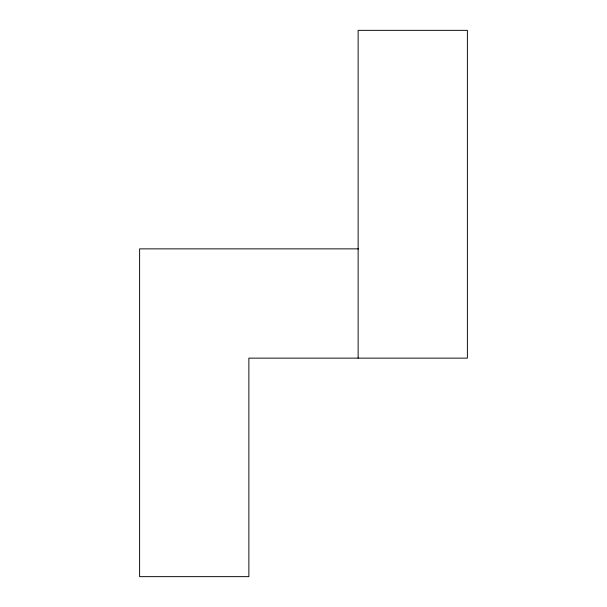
<?xml version="1.0" encoding="UTF-8"?>
<svg xmlns="http://www.w3.org/2000/svg" width="607" height="607" viewBox="0 0 607 607"><rect width="100%" height="100%" fill="white"/><g stroke="black" fill="none" stroke-linecap="round" stroke-linejoin="round"><path stroke-width="0.91" d="M358.449 248.87L139.61 248.87L139.61 576.65L248.87 576.65L248.87 358.13L467.39 358.13L467.39 30.35L358.13 30.35L358.13 358.13"/></g></svg>
